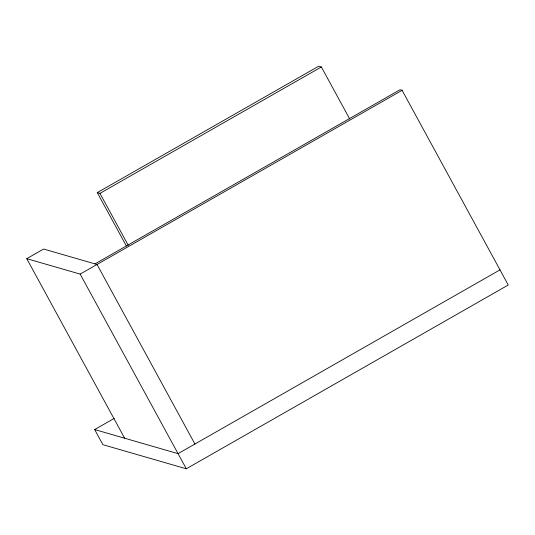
<?xml version="1.0" encoding="UTF-8"?>
<svg xmlns="http://www.w3.org/2000/svg" width="535" height="535" viewBox="0 0 535 535"><rect width="100%" height="100%" fill="white"/><g stroke="black" fill="none" stroke-linecap="round" stroke-linejoin="round"><path stroke-width="0.8" d="M126.441 246.113L97.27 192.613L318.7 66.206L321.368 66.982L349.736 119.017M97.27 192.613L99.938 193.382L321.368 66.982M124.648 438.218L26.75 258.666L43.616 249.036L97.022 264.471L194.921 444.023M94.983 263.882L400.06 89.719L402.099 90.315L508.25 285.008L186.307 468.794L102.907 444.685L94.655 429.552L114.229 418.377M26.75 258.666L80.156 274.101L402.099 90.315M499.998 269.867L178.055 453.653L94.655 429.552M99.938 193.382L128.306 245.418M80.156 274.101L186.307 468.794"/></g></svg>
